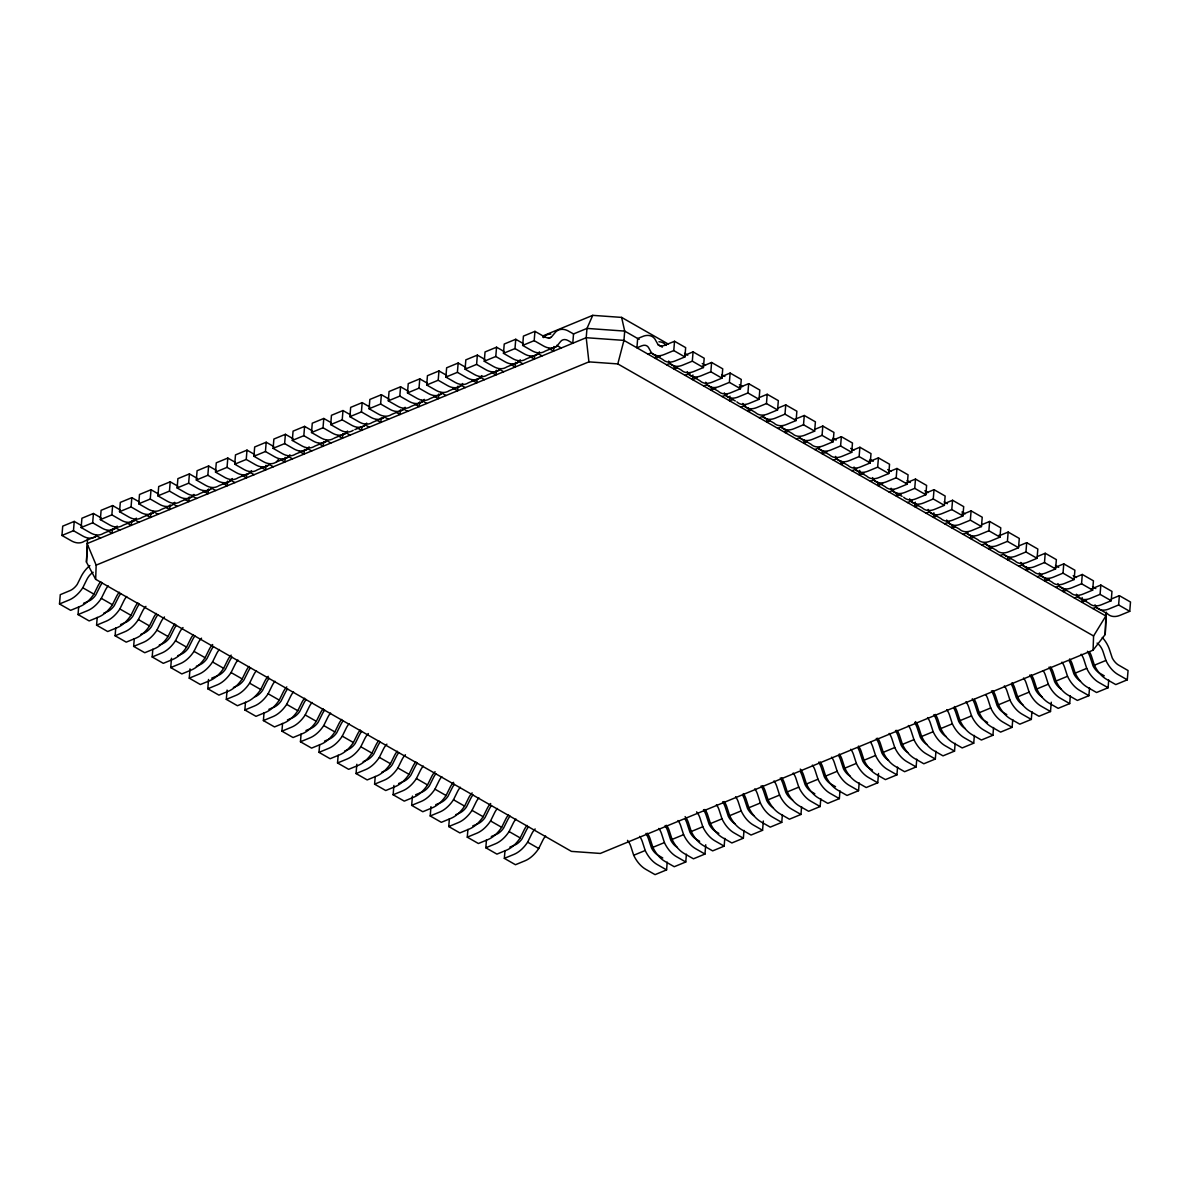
<?xml version="1.0" encoding="UTF-8"?>
<svg xmlns="http://www.w3.org/2000/svg" width="1190" height="1190" viewBox="0 0 1190 1190"><rect width="100%" height="100%" fill="white"/><g stroke="black" fill="none" stroke-linecap="round" stroke-linejoin="round"><path stroke-width="1.5" d="M1106.417 612.225L1105.198 634.493L1093.075 650.171L600.325 853.438L571.438 851.386L95.661 579.307L86.454 562.111L87.495 538.951M87.48 545.407L86.454 562.111M95.661 579.307L96.167 565.131L87.108 543.592L586.209 337.707L623.947 340.385L1105.852 615.974L1105.198 634.493M1093.075 650.171L1093.58 635.981L1105.852 615.974L1106.105 612.88M61.954 535.455L73.468 530.71L82.735 536.006A25.198 15.886 67.6 0 0 95.974 536.422L84.445 541.167A25.198 15.886 67.6 0 1 71.222 540.751L61.954 535.455L62.713 526.159L74.241 521.413L81.842 525.757M100.778 581.642A12.064 7.274 -60.2 0 0 97.996 585.837L93.906 594.122A25.198 15.187 -60.2 0 1 80.221 606.379L70.626 610.336L59.5 603.97L60.274 594.673L70.567 590.389A14.503 8.732 -60.2 0 0 77.186 584.469L81.649 575.529A22.774 13.73 -60.2 0 1 89.89 565.562M73.468 530.71L74.241 521.413M117.141 526.054L115.162 528.494L103.649 533.254A25.198 15.886 67.6 0 1 90.41 532.837L81.143 527.542L81.917 518.245L93.43 513.485L101.046 517.843M119.312 592.233A12.064 7.274 -60.2 0 0 116.531 596.428L112.44 604.728A25.198 15.187 -60.2 0 1 98.755 616.97L89.161 620.927L78.049 614.576L78.674 606.826M81.143 527.542L92.671 522.797L93.43 513.485M136.344 518.141L134.366 520.58L122.838 525.326A25.198 15.886 67.6 0 1 109.614 524.924L100.347 519.628L101.105 510.317L112.633 505.572L120.235 509.93M137.847 602.839A12.064 7.274 -60.2 0 0 135.065 607.034L130.974 615.319A25.198 15.187 -60.2 0 1 117.289 627.576L107.695 631.533L96.583 625.166L97.208 617.417M100.347 519.628L111.86 514.868L112.633 505.572M112.44 528.658L112.068 533.298L107.427 530.651M119.535 511.7L131.064 506.955L140.316 512.25A25.198 15.886 67.6 0 0 153.555 512.667L142.041 517.412A25.198 15.886 67.6 0 1 128.803 516.995L119.535 511.7L120.309 502.403L131.822 497.658L139.438 502.002M156.381 613.445A12.064 7.274 -60.2 0 0 153.599 617.64L149.509 625.925A25.198 15.187 -60.2 0 1 135.824 638.182L126.229 642.139L115.118 635.772L115.742 628.023M131.064 506.955L131.822 497.658M131.644 520.729L131.257 525.385L126.631 522.737M171.107 505.423L161.23 509.498A25.198 15.886 67.6 0 1 148.006 509.082L138.739 503.787L139.498 494.49L151.026 489.73L158.627 494.088M174.915 624.036A12.064 7.274 -60.2 0 0 172.133 628.231L168.043 636.531A25.198 15.187 -60.2 0 1 154.358 648.773L144.763 652.73L133.652 646.378L134.292 638.628M138.739 503.787L150.252 499.041L151.026 489.73M150.833 512.816L150.461 517.471L145.82 514.824M193.925 494.386L191.947 496.825L180.434 501.57A25.198 15.886 67.6 0 1 167.195 501.169L157.928 495.873L158.701 486.561L170.215 481.816L177.831 486.174M193.449 634.642A12.064 7.274 -60.2 0 0 190.668 638.837L186.577 647.122A25.198 15.187 -60.2 0 1 172.892 659.379L163.298 663.336L152.186 656.969L152.826 649.219M157.928 495.873L169.456 491.113L170.215 481.816M170.036 504.902L169.649 509.543L166.57 507.788M177.132 487.945L188.645 483.2L197.912 488.495A25.198 15.886 67.6 0 0 211.151 488.912L199.623 493.657A25.198 15.886 67.6 0 1 186.399 493.24L177.132 487.945L177.89 478.648L189.418 473.903L197.019 478.246M212.653 644.519A12.064 7.274 -60.2 0 0 209.202 649.428L205.111 657.728A25.198 15.187 -60.2 0 1 191.426 669.97L181.832 673.927L170.72 667.575L171.479 658.263M188.645 483.2L189.418 473.903M189.225 496.974L188.853 501.63L184.212 498.982M217.904 486.294A25.198 15.886 67.6 0 1 205.587 485.327L196.335 480.031L197.094 470.734L208.607 465.974L216.223 470.333M231.187 655.125A12.064 7.274 -60.2 0 0 227.736 660.034L223.646 668.319A25.198 15.187 -60.2 0 1 209.961 680.576L200.366 684.533L189.255 678.166L190.013 668.869M196.335 480.031L207.848 475.271L208.607 465.974M208.429 489.06L208.042 493.716L203.416 491.054A12.064 7.601 67.6 0 0 202.702 490.697M251.521 470.615L249.543 473.07L238.015 477.815A25.198 15.886 67.6 0 1 224.791 477.413L215.524 472.118L216.283 462.806L227.811 458.061L235.412 462.404M249.052 666.445A12.064 7.274 -60.2 0 0 246.27 670.625L242.18 678.925A25.198 15.187 -60.2 0 1 228.495 691.167L218.915 695.124L207.789 688.772L208.547 679.475M215.524 472.118L227.037 467.358L227.811 458.061M227.617 481.147L227.245 485.788L222.604 483.14M234.728 464.189L246.241 459.444L255.493 464.74A25.198 15.886 67.6 0 0 268.732 465.141L257.219 469.901A25.198 15.886 67.6 0 1 243.98 469.485L234.728 464.189L235.486 454.892L246.999 450.132L254.615 454.491M268.256 676.322A12.064 7.274 -60.2 0 0 264.805 681.23L260.729 689.516A25.198 15.187 -60.2 0 1 247.029 701.773L237.45 705.73L226.323 699.363L227.082 690.066M246.241 459.444L246.999 450.132M246.687 474.765L246.434 477.874L241.808 475.227M289.914 454.788L287.935 457.228L276.407 461.973A25.198 15.886 67.6 0 1 263.183 461.571L253.916 456.276L254.675 446.979L266.203 442.219L273.804 446.577M253.916 456.276L265.43 451.516L266.203 442.219M286.79 686.913A12.064 7.274 -60.2 0 0 283.339 691.836L279.263 700.122A25.198 15.187 -60.2 0 1 265.563 712.379L255.984 716.335L244.857 709.969L245.497 702.219M266.01 465.305L265.638 469.946L260.997 467.298M309.117 446.86L307.124 449.314L295.611 454.059A25.198 15.886 67.6 0 1 282.372 453.643L273.12 448.347L273.879 439.051L285.392 434.305L293.008 438.649M273.12 448.347L284.633 443.602L285.392 434.305M304.67 698.232A12.064 7.274 -60.2 0 0 301.888 702.427L297.798 710.728A25.198 15.187 -60.2 0 1 284.098 722.97L274.518 726.926L263.392 720.575L264.031 712.825M285.213 457.377L284.827 462.032L281.747 460.262M292.309 440.434L303.822 435.689L313.089 440.984A25.198 15.886 67.6 0 0 326.328 441.386L314.8 446.146A25.198 15.886 67.6 0 1 301.576 445.729L292.309 440.434L293.067 431.137L304.595 426.377L312.211 430.735M303.822 435.689L304.595 426.377M304.402 449.463L304.03 454.119L299.389 451.471M323.204 708.838A12.064 7.274 -60.2 0 0 320.422 713.033L316.332 721.319A25.198 15.187 -60.2 0 1 302.647 733.576L293.052 737.532L281.926 731.166L282.566 723.416M333.081 438.783A25.198 15.886 67.6 0 1 320.764 437.816L311.512 432.52L312.271 423.209L323.784 418.464L331.4 422.822M311.512 432.52L323.026 427.76L323.784 418.464M323.606 441.549L323.219 446.19L318.593 443.543M341.738 719.429A12.064 7.274 -60.2 0 0 338.957 723.624L334.866 731.924A25.198 15.187 -60.2 0 1 321.181 744.166L311.587 748.123L300.46 741.772L301.1 734.022M353.192 430.304A25.198 15.886 67.6 0 1 339.968 429.887L330.701 424.592L331.46 415.295L342.988 410.55L350.604 414.894M330.701 424.592L342.214 419.847L342.988 410.55M342.794 433.621L342.423 438.277L337.782 435.629M360.272 730.035A12.064 7.274 -60.2 0 0 357.491 734.23L353.4 742.515A25.198 15.187 -60.2 0 1 339.715 754.772L330.121 758.729L318.994 752.363L319.634 744.613M349.905 416.679L361.418 411.933L370.67 417.229A25.198 15.886 67.6 0 0 383.909 417.63L372.396 422.39A25.198 15.886 67.6 0 1 359.157 421.974L349.905 416.679L350.663 407.382L362.176 402.622L369.793 406.98M361.418 411.933L362.176 402.622M361.864 427.255L361.611 430.363L356.985 427.701M378.807 740.641A12.064 7.274 -60.2 0 0 376.025 744.836L371.935 753.121A25.198 15.187 -60.2 0 1 358.25 765.363L348.655 769.32L337.529 762.968L338.168 755.219M405.091 407.278L403.113 409.717L391.584 414.462A25.198 15.886 67.6 0 1 378.361 414.061L369.093 408.765L369.852 399.453L381.38 394.708L388.996 399.066M369.093 408.765L380.607 404.005L381.38 394.708M381.187 417.794L380.815 422.435L376.174 419.787M397.341 751.232A12.064 7.274 -60.2 0 0 394.559 755.427L390.469 763.712A25.198 15.187 -60.2 0 1 376.784 775.969L367.189 779.926L356.063 773.559L356.836 764.263M424.295 399.349L422.301 401.789L410.788 406.549A25.198 15.886 67.6 0 1 397.549 406.132L388.297 400.837L389.056 391.54L400.569 386.795L408.185 391.138M388.297 400.837L399.81 396.091L400.569 386.795M400.39 409.866L400.004 414.522L396.924 412.752M415.875 761.838A12.064 7.274 -60.2 0 0 413.094 766.033L409.003 774.318A25.198 15.187 -60.2 0 1 395.318 786.575L385.724 790.532L374.597 784.165L375.237 776.416M407.486 392.923L418.999 388.163L428.266 393.459A25.198 15.886 67.6 0 0 441.505 393.875L429.977 398.635A25.198 15.886 67.6 0 1 416.753 398.219L407.486 392.923L408.244 383.626L419.772 378.866L427.389 383.225M418.999 388.163L419.772 378.866M419.594 401.952L419.207 406.608L414.566 403.946M462.687 383.507L460.694 385.962L449.18 390.707A25.198 15.886 67.6 0 1 435.942 390.29L426.689 384.995L427.448 375.698L438.961 370.953L446.577 375.296M435.064 771.715A12.064 7.274 -60.2 0 0 431.628 776.624L427.537 784.924A25.198 15.187 -60.2 0 1 413.852 797.166L404.258 801.123L393.131 794.771L393.905 785.459M426.689 384.995L438.203 380.25L438.961 370.953M438.783 394.039L438.396 398.68L433.77 396.032M481.876 375.594L479.897 378.033L468.369 382.793A25.198 15.886 67.6 0 1 455.145 382.377L445.878 377.081L446.637 367.784L458.165 363.024L465.781 367.383M453.598 782.321A12.064 7.274 -60.2 0 0 450.162 787.23L446.072 795.515A25.198 15.187 -60.2 0 1 432.387 807.772L422.792 811.729L411.666 805.362L412.439 796.065M445.878 377.081L457.391 372.336L458.165 363.024M457.986 386.11L457.6 390.766L452.959 388.119M465.082 369.168L476.595 364.408L485.847 369.703A25.198 15.886 67.6 0 0 499.086 370.12L487.573 374.865A25.198 15.886 67.6 0 1 474.334 374.463L465.082 369.168L465.84 359.856L477.354 355.111L484.97 359.469M472.132 792.912A12.064 7.274 -60.2 0 0 468.696 797.821L464.606 806.121A25.198 15.187 -60.2 0 1 450.921 818.363L441.326 822.32L430.215 815.968L430.973 806.671M476.595 364.408L477.354 355.111M477.041 379.744L476.788 382.838L472.162 380.19M520.268 359.752L518.29 362.206L506.762 366.951A25.198 15.886 67.6 0 1 493.538 366.535L484.271 361.239L485.044 351.942L496.557 347.197L504.173 351.541M490.667 803.518A12.064 7.274 -60.2 0 0 487.231 808.427L483.14 816.712A25.198 15.187 -60.2 0 1 469.455 828.969L459.861 832.926L448.749 826.559L449.374 818.809M484.271 361.239L495.784 356.494L496.557 347.197M496.379 370.269L495.992 374.924L491.351 372.277M539.472 351.838L537.478 354.278L525.965 359.038A25.198 15.886 67.6 0 1 512.726 358.621L503.474 353.326L504.233 344.029L515.746 339.269L523.362 343.627M508.546 814.838A12.064 7.274 -60.2 0 0 505.765 819.032L501.674 827.318A25.198 15.187 -60.2 0 1 487.989 839.56L478.395 843.517L467.283 837.165L467.908 829.415M503.474 353.326L514.987 348.581L515.746 339.269M515.567 362.355L515.181 367.011L510.555 364.363M573.535 333.944L572.777 343.255L568.136 340.593A12.064 7.601 67.6 0 0 560.639 341.471L556.682 346.364L545.154 351.11A25.198 15.886 67.6 0 1 531.93 350.708L522.663 345.412L523.436 336.101L534.95 331.356L544.886 337.008A14.503 9.133 67.6 0 0 551.282 337.201L555.626 331.995A22.774 14.354 67.6 0 1 567.571 330.597L573.535 333.944L586.982 328.41L624.705 331.088L639.164 339.358M527.081 825.429A12.064 7.274 -60.2 0 0 524.299 829.623L520.209 837.924A25.198 15.187 -60.2 0 1 506.524 850.166L496.929 854.123L485.818 847.771L486.457 840.006M522.663 345.412L534.176 340.652L534.95 331.356M534.637 355.988L534.384 359.083L529.743 356.435M545.615 836.034A12.064 7.274 -60.2 0 0 542.833 840.229L538.743 848.515A25.198 15.187 -60.2 0 1 525.058 860.772L515.463 864.728L504.352 858.362L504.991 850.612M553.96 346.513L553.573 351.169L548.947 348.521M655.705 355.304L655.452 358.413L660.257 356.42M651.614 353.103A25.198 15.187 -60.2 0 0 664.184 354.531L673.778 350.574L674.537 341.277L685.663 347.629L684.89 356.926L675.31 360.882A25.198 15.187 -60.2 0 1 662.741 359.469L651.614 353.103L648.654 347.733A12.064 7.274 -60.2 0 0 641.722 345.829L636.918 347.807L637.676 338.51L643.85 336.026A22.774 13.73 -60.2 0 1 654.916 339.046L658.13 344.758L662.309 347.153M674.239 365.91L673.986 369.004L677.184 367.68M670.149 363.709A25.198 15.187 -60.2 0 0 682.718 365.122L692.312 361.165L693.071 351.868L704.197 358.235L703.424 367.532L693.844 371.488A25.198 15.187 -60.2 0 1 681.275 370.06L670.149 363.709L668.676 361.016M692.907 374.954L692.52 379.61L697.325 377.632M627.502 840.363A12.064 7.601 67.6 0 1 630.849 846.477L633.69 855.268A25.198 15.886 67.6 0 0 645.798 869.34L655.065 874.635L666.579 869.89L667.218 862.14M688.683 374.3A25.198 15.187 -60.2 0 0 701.252 375.728L710.846 371.771L711.605 362.474L722.732 368.826L721.958 378.137L712.379 382.094A25.198 15.187 -60.2 0 1 699.809 380.666L688.683 374.3L687.21 371.622M711.308 387.107L711.055 390.201L715.859 388.223M647.301 833.208A12.064 7.601 67.6 0 1 650.038 838.563L652.879 847.34A25.198 15.886 67.6 0 0 665.002 861.426L674.254 866.722L685.767 861.977L686.407 854.212M707.232 384.906A25.198 15.187 -60.2 0 0 719.786 386.334L729.381 382.377L730.139 373.065L741.266 379.432L740.492 388.728L730.913 392.685A25.198 15.187 -60.2 0 1 718.344 391.272L707.232 384.906L705.744 382.213M729.976 396.151L729.589 400.807L732.787 399.483M666.504 825.295A12.064 7.601 67.6 0 1 669.241 830.635L672.082 839.426A25.198 15.886 67.6 0 0 684.191 853.513L693.458 858.808L704.971 854.048L705.73 844.751M724.279 392.819L725.766 395.511A25.198 15.187 -60.2 0 0 738.321 396.924L747.915 392.968L748.674 383.671L759.8 390.037L759.041 399.334L749.447 403.291A25.198 15.187 -60.2 0 1 736.878 401.863M748.376 408.304L748.123 411.398L751.321 410.089M685.098 816.608A12.064 7.601 67.6 0 1 688.43 822.721L691.271 831.498A25.198 15.886 67.6 0 0 703.394 845.584L712.646 850.88L724.16 846.135L724.799 838.385M744.3 406.102A25.198 15.187 -60.2 0 0 756.855 407.53L766.449 403.574L767.208 394.277L778.334 400.628L777.576 409.925L767.981 413.882A25.198 15.187 -60.2 0 1 755.412 412.469L744.3 406.102L742.813 403.41M766.925 418.91L766.658 422.004L769.856 420.68M704.897 809.453A12.064 7.601 67.6 0 1 707.634 814.808L710.475 823.584A25.198 15.886 67.6 0 0 722.583 837.671L731.85 842.966L743.363 838.206L744.003 830.456M784.984 414.165L785.742 404.868L796.869 411.234L796.11 420.531L786.516 424.488A25.198 15.187 -60.2 0 1 773.946 423.06L762.835 416.708A25.198 15.187 -60.2 0 0 775.389 418.121L784.984 414.165L796.11 420.531M785.459 429.501L785.192 432.61L788.405 431.286M724.085 801.525A12.064 7.601 67.6 0 1 726.822 806.88L729.663 815.671A25.198 15.886 67.6 0 0 741.787 829.742L751.039 835.038L762.567 830.293L763.325 820.996M803.518 424.771L804.276 415.474L815.403 421.825L814.644 431.122L805.05 435.079A25.198 15.187 -60.2 0 1 792.481 433.666L781.369 427.299A25.198 15.187 -60.2 0 0 793.923 428.727L803.518 424.771L814.644 431.122M803.994 440.107L803.726 443.201L806.939 441.877M743.289 793.611A12.064 7.601 67.6 0 1 746.026 798.966L748.867 807.742A25.198 15.886 67.6 0 0 760.975 821.829L770.242 827.124L781.756 822.379L782.395 814.629M822.052 435.376L822.826 426.065L833.937 432.431L833.178 441.728L823.584 445.685A25.198 15.187 -60.2 0 1 811.015 444.257L799.903 437.905A25.198 15.187 -60.2 0 0 812.458 439.318L822.052 435.376L833.178 441.728M822.528 450.698L822.275 453.806L827.065 451.828M762.478 785.698A12.064 7.601 67.6 0 1 765.215 791.038L768.056 799.829A25.198 15.886 67.6 0 0 780.179 813.915L789.431 819.211L800.959 814.451L801.584 806.701M840.586 445.967L841.36 436.671L852.471 443.022L851.713 452.334L842.118 456.291A25.198 15.187 -60.2 0 1 829.549 454.863L818.437 448.511A25.198 15.187 -60.2 0 0 830.992 449.924L840.586 445.967L851.713 452.334M841.062 461.304L840.809 464.397L844.007 463.089M781.681 777.769A12.064 7.601 67.6 0 1 784.418 783.124L787.259 791.915A25.198 15.886 67.6 0 0 799.368 805.987L808.635 811.283L820.148 806.537L820.788 798.788M836.972 459.102A25.198 15.187 -60.2 0 0 849.526 460.53L859.12 456.573L859.894 447.262L871.006 453.628L870.247 462.925L860.653 466.882A25.198 15.187 -60.2 0 1 848.098 465.469L836.972 459.102L835.484 456.41M859.716 470.348L859.344 475.003L864.133 473.025M800.275 769.097A12.064 7.601 67.6 0 1 803.607 775.211L806.448 783.987A25.198 15.886 67.6 0 0 818.571 798.073L827.823 803.369L839.352 798.624L839.976 790.874M855.506 469.708A25.198 15.187 -60.2 0 0 868.075 471.121L877.655 467.164L878.428 457.867L889.54 464.234L888.781 473.531L879.187 477.488A25.198 15.187 -60.2 0 1 866.632 476.06L855.506 469.708L854.018 467.015M878.131 482.5L877.878 485.594L882.668 483.616M820.074 761.942A12.064 7.601 67.6 0 1 822.811 767.282L825.652 776.073A25.198 15.886 67.6 0 0 837.76 790.16L847.027 795.456L858.54 790.695L859.18 782.946M874.04 480.299A25.198 15.187 -60.2 0 0 886.61 481.727L896.189 477.77L896.962 468.473L908.074 474.825L907.316 484.122L897.721 488.079A25.198 15.187 -60.2 0 1 885.167 486.665L874.04 480.299L872.553 477.606M896.665 493.106L896.412 496.2L901.202 494.222M839.262 754.014A12.064 7.601 67.6 0 1 841.999 759.369L844.841 768.145A25.198 15.886 67.6 0 0 856.964 782.232L866.216 787.527L877.744 782.782L878.503 773.485M891.087 488.212L892.574 490.905A25.198 15.187 -60.2 0 0 905.144 492.318L914.723 488.361L915.497 479.064L926.608 485.431L925.85 494.728L916.255 498.684A25.198 15.187 -60.2 0 1 903.701 497.256M915.318 502.15L914.946 506.806L918.144 505.482M858.466 746.1A12.064 7.601 67.6 0 1 861.203 751.455L864.044 760.231A25.198 15.886 67.6 0 0 876.152 774.318L885.42 779.614L896.933 774.854L897.572 767.104M911.109 501.496A25.198 15.187 -60.2 0 0 923.678 502.924L933.258 498.967L934.031 489.67L945.143 496.022L944.384 505.334L934.79 509.275A25.198 15.187 -60.2 0 1 922.235 507.862L911.109 501.496L909.621 498.818M933.867 512.756L933.481 517.397L936.679 516.073M877.655 738.187A12.064 7.601 67.6 0 1 880.392 743.527L883.248 752.318A25.198 15.886 67.6 0 0 895.356 766.405L904.608 771.7L916.136 766.94L916.761 759.19M929.643 512.102A25.198 15.187 -60.2 0 0 942.212 513.53L951.792 509.573L952.565 500.261L963.692 506.628L962.918 515.924L953.324 519.881A25.198 15.187 -60.2 0 1 940.769 518.468L929.643 512.102L928.155 509.409M952.268 524.894L952.015 528.003L955.213 526.679M896.858 730.258A12.064 7.601 67.6 0 1 899.595 735.613L902.436 744.39A25.198 15.886 67.6 0 0 914.545 758.476L923.812 763.772L935.325 759.027L935.965 751.277M948.177 522.707A25.198 15.187 -60.2 0 0 960.746 524.121L970.341 520.164L971.1 510.867L982.226 517.219L981.452 526.53L971.858 530.487A25.198 15.187 -60.2 0 1 959.304 529.059L948.177 522.707L946.705 520.015M970.802 535.5L970.549 538.594L973.747 537.285M915.452 721.586A12.064 7.601 67.6 0 1 918.784 727.7L921.64 736.476A25.198 15.886 67.6 0 0 933.748 750.563L943.001 755.858L954.529 751.098L955.154 743.348M988.875 530.77L989.634 521.458L1000.76 527.824L999.987 537.121L990.392 541.078A25.198 15.187 -60.2 0 1 977.838 539.665L966.711 533.298A25.198 15.187 -60.2 0 0 979.281 534.726L988.875 530.77L999.987 537.121M989.336 546.091L989.083 549.2L992.282 547.876M935.251 714.416A12.064 7.601 67.6 0 1 937.988 719.772L940.829 728.563A25.198 15.886 67.6 0 0 952.937 742.634L962.204 747.93L973.718 743.185L974.357 735.435M985.246 543.904A25.198 15.187 -60.2 0 0 997.815 545.317L1007.409 541.361L1008.168 532.064L1019.295 538.43L1018.521 547.727L1008.942 551.684A25.198 15.187 -60.2 0 1 996.372 550.256L986.837 544.812M954.439 706.503A12.064 7.601 67.6 0 1 957.177 711.858L960.033 720.634A25.198 15.886 67.6 0 0 972.141 734.721L981.393 740.016L992.921 735.271L993.546 727.521M1007.87 556.697L1007.618 559.791L1010.816 558.482M1025.944 551.967L1026.702 542.67L1037.829 549.021L1037.055 558.318L1027.476 562.275A25.198 15.187 -60.2 0 1 1014.906 560.862L1003.78 554.495A25.198 15.187 -60.2 0 0 1016.349 555.923L1025.944 551.967L1037.055 558.318M974.208 699.393A12.064 7.601 67.6 0 1 976.38 703.93L979.221 712.721A25.198 15.886 67.6 0 0 991.33 726.807L1000.597 732.103L1012.11 727.343L1012.75 719.593M1026.405 567.303L1026.152 570.397L1029.35 569.073M992.832 690.661A12.064 7.601 67.6 0 1 995.569 696.016L998.425 704.807A25.198 15.886 67.6 0 0 1010.533 718.879L1019.785 724.174L1031.314 719.429L1031.938 711.679M1022.314 565.101A25.198 15.187 -60.2 0 0 1034.884 566.514L1044.478 562.558L1045.236 553.261L1056.363 559.627L1055.59 568.924L1046.01 572.881A25.198 15.187 -60.2 0 1 1033.441 571.453L1022.314 565.101L1020.841 562.409M1044.939 577.894L1044.686 581.003L1049.491 579.024M1012.036 682.748A12.064 7.601 67.6 0 1 1014.773 688.103L1017.614 696.879A25.198 15.886 67.6 0 0 1029.722 710.966L1038.989 716.261L1050.502 711.516L1051.276 702.204M1040.848 575.692A25.198 15.187 -60.2 0 0 1053.418 577.12L1063.012 573.163L1063.771 563.867L1074.897 570.218L1074.124 579.53L1064.544 583.487A25.198 15.187 -60.2 0 1 1051.975 582.059L1040.848 575.692L1039.376 573.015M1063.473 588.5L1063.22 591.594L1066.418 590.27M1031.224 674.834A12.064 7.601 67.6 0 1 1033.961 680.174L1036.817 688.965A25.198 15.886 67.6 0 0 1048.926 703.052L1058.178 708.347L1069.706 703.587L1070.331 695.838M1059.398 586.298A25.198 15.187 -60.2 0 0 1071.952 587.726L1081.546 583.769L1082.305 574.458L1093.432 580.824L1092.658 590.121L1083.079 594.078A25.198 15.187 -60.2 0 1 1070.509 592.665L1059.398 586.298L1057.91 583.606M1082.141 597.544L1081.755 602.199L1086.559 600.221M1050.428 666.906A12.064 7.601 67.6 0 1 1053.165 672.261L1056.006 681.037A25.198 15.886 67.6 0 0 1068.114 695.124L1077.381 700.419L1088.895 695.674L1089.534 687.924M1077.932 596.904A25.198 15.187 -60.2 0 0 1090.486 598.317L1100.081 594.36L1100.839 585.063L1111.966 591.415L1111.207 600.727L1101.613 604.684A25.198 15.187 -60.2 0 1 1089.043 603.256L1077.932 596.904L1076.444 594.212M1069.617 658.992A12.064 7.601 67.6 0 1 1072.354 664.347L1075.21 673.124A25.198 15.886 67.6 0 0 1087.318 687.21L1096.57 692.506L1108.098 687.746L1108.723 679.996M1096.466 607.495A25.198 15.187 -60.2 0 0 1109.02 608.923L1118.615 604.966L1119.373 595.654L1130.5 602.021L1129.741 611.318L1120.147 615.275A25.198 15.187 -60.2 0 1 1107.578 613.861L1096.466 607.495L1094.978 604.803M1089.386 651.882A12.064 7.601 67.6 0 1 1091.557 656.419L1094.398 665.21A25.198 15.886 67.6 0 0 1106.507 679.282L1115.774 684.592L1127.287 679.832L1128.061 670.535L1118.124 664.808A14.503 9.133 67.6 0 1 1112.263 658.011L1109.139 648.535A22.774 14.354 67.6 0 0 1102.282 637.483M1093.58 635.981L617.803 363.917L623.947 340.385L624.705 331.088L621.626 317.403L592.739 315.35L542.952 335.892M592.739 315.35L586.982 328.41L586.209 337.707L588.916 361.864L96.167 565.131M59.5 603.97L69.094 600.013A25.198 15.187 -60.2 0 0 82.779 587.771L86.87 579.471A12.064 7.274 -60.2 0 1 93.162 572.271M78.049 614.576L87.629 610.619A25.198 15.187 -60.2 0 0 101.314 598.362L105.404 590.076A12.064 7.274 -60.2 0 1 108.186 585.882M96.583 625.166L106.163 621.21A25.198 15.187 -60.2 0 0 119.863 608.968L123.938 600.667A12.064 7.274 -60.2 0 1 126.72 596.488M115.118 635.772L124.697 631.816A25.198 15.187 -60.2 0 0 138.397 619.559L142.473 611.273A12.064 7.274 -60.2 0 1 145.924 606.365M133.652 646.378L143.231 642.422A25.198 15.187 -60.2 0 0 156.931 630.164L161.022 621.879A12.064 7.274 -60.2 0 1 164.458 616.956M152.186 656.969L161.781 653.013A25.198 15.187 -60.2 0 0 175.465 640.77L179.556 632.47A12.064 7.274 -60.2 0 1 182.992 627.561M170.72 667.575L180.315 663.618A25.198 15.187 -60.2 0 0 194 651.361L198.09 643.076A12.064 7.274 -60.2 0 1 201.526 638.167M189.255 678.166L198.849 674.209A25.198 15.187 -60.2 0 0 212.534 661.967L216.625 653.667A12.064 7.274 -60.2 0 1 219.406 649.472M207.789 688.772L217.383 684.815A25.198 15.187 -60.2 0 0 231.068 672.558L235.159 664.273A12.064 7.274 -60.2 0 1 237.941 660.078M226.323 699.363L235.917 695.406A25.198 15.187 -60.2 0 0 249.603 683.164L253.693 674.879A12.064 7.274 -60.2 0 1 256.475 670.684M244.857 709.969L254.452 706.012A25.198 15.187 -60.2 0 0 268.137 693.755L272.227 685.47A12.064 7.274 -60.2 0 1 275.009 681.275M263.392 720.575L272.986 716.618A25.198 15.187 -60.2 0 0 286.671 704.361L290.762 696.076A12.064 7.274 -60.2 0 1 293.543 691.881M281.926 731.166L291.52 727.209A25.198 15.187 -60.2 0 0 305.205 714.967L309.296 706.667A12.064 7.274 -60.2 0 1 312.078 702.472M300.46 741.772L310.055 737.815A25.198 15.187 -60.2 0 0 323.739 725.558L327.83 717.273A12.064 7.274 -60.2 0 1 330.612 713.078M318.994 752.363L328.589 748.406A25.198 15.187 -60.2 0 0 342.274 736.164L346.364 727.864A12.064 7.274 -60.2 0 1 349.146 723.669M337.529 762.968L347.123 759.012A25.198 15.187 -60.2 0 0 360.808 746.755L364.899 738.469A12.064 7.274 -60.2 0 1 368.35 733.561M356.063 773.559L365.657 769.603A25.198 15.187 -60.2 0 0 379.342 757.361L383.433 749.075A12.064 7.274 -60.2 0 1 386.884 744.152M374.597 784.165L384.191 780.209A25.198 15.187 -60.2 0 0 397.877 767.966L401.967 759.666A12.064 7.274 -60.2 0 1 405.418 754.757M393.131 794.771L402.726 790.814A25.198 15.187 -60.2 0 0 416.411 778.558L420.501 770.272A12.064 7.274 -60.2 0 1 423.283 766.077M411.666 805.362L421.26 801.405A25.198 15.187 -60.2 0 0 434.945 789.163L439.036 780.863A12.064 7.274 -60.2 0 1 441.817 776.668M430.215 815.968L439.794 812.011A25.198 15.187 -60.2 0 0 453.479 799.754L457.57 791.469A12.064 7.274 -60.2 0 1 460.352 787.274M448.749 826.559L458.329 822.602A25.198 15.187 -60.2 0 0 472.028 810.36L476.104 802.06A12.064 7.274 -60.2 0 1 478.886 797.865M467.283 837.165L476.863 833.208A25.198 15.187 -60.2 0 0 490.563 820.951L494.638 812.666A12.064 7.274 -60.2 0 1 497.42 808.471M485.818 847.771L495.397 843.814A25.198 15.187 -60.2 0 0 509.097 831.557L513.188 823.272A12.064 7.274 -60.2 0 1 515.969 819.077M504.352 858.362L513.946 854.405A25.198 15.187 -60.2 0 0 527.631 842.163L531.722 833.863A12.064 7.274 -60.2 0 1 535.158 828.954M174.737 502.299L172.758 504.738A25.198 15.886 67.6 0 1 159.519 504.337L150.252 499.041M218.826 485.743L230.339 480.983L232.318 478.544M276.407 461.973L278.401 459.533M334.003 438.218L345.517 433.472L347.51 431.033M354.843 429.62L364.72 425.559L366.699 423.105M543.339 337.588L544.113 336.74A22.774 14.354 67.6 0 1 550.791 334.078M255.076 696.76L255.924 696.388A14.503 8.732 -60.2 0 0 262.529 690.468L267.006 681.528A22.774 13.73 -60.2 0 1 269.044 678.285M548.456 338.362L551.327 337.172M674.537 341.277L664.243 345.487A14.503 8.732 -60.2 0 1 658.174 344.803M648.044 354.159L651.242 352.85M83.538 603.315L89.101 600.995A14.503 8.732 -60.2 0 0 95.721 595.074L100.198 586.135A22.774 13.73 -60.2 0 1 102.221 582.877M685.187 355.126L693.071 351.868M666.579 364.765L669.777 363.441M103.649 613.266L107.636 611.586A14.503 8.732 -60.2 0 0 114.255 605.665L118.732 596.726A22.774 13.73 -60.2 0 1 120.755 593.483M702.145 366.371L711.605 362.474M685.113 375.371L689.903 373.392M120.606 624.527L126.17 622.192A14.503 8.732 -60.2 0 0 132.789 616.271L137.267 607.331A22.774 13.73 -60.2 0 1 139.29 604.089M722.256 376.323L730.139 373.065M703.647 385.962L706.845 384.638M140.718 634.463L144.704 632.797A14.503 8.732 -60.2 0 0 151.323 626.862L155.801 617.937A22.774 13.73 -60.2 0 1 157.839 614.68M739.213 387.568L748.674 383.671M722.181 396.568L726.971 394.589M159.252 645.069L163.238 643.388A14.503 8.732 -60.2 0 0 169.858 637.468L174.335 628.528A22.774 13.73 -60.2 0 1 176.373 625.286M759.324 397.52L767.208 394.277M740.716 407.159L745.52 405.18M177.786 655.675L181.773 653.994A14.503 8.732 -60.2 0 0 188.392 648.074L192.869 639.134A22.774 13.73 -60.2 0 1 194.907 635.877M777.858 408.125L785.742 404.868M759.25 417.764L764.054 415.786M196.32 666.266L200.322 664.585A14.503 8.732 -60.2 0 0 206.926 658.665L211.404 649.725A22.774 13.73 -60.2 0 1 213.441 646.482M794.816 419.371L804.276 415.474M777.784 428.37L782.589 426.377M211.701 678.166L218.856 675.191A14.503 8.732 -60.2 0 0 225.46 669.271L229.938 660.331A22.774 13.73 -60.2 0 1 231.976 657.088M814.942 429.322L822.826 426.065M796.318 438.961L799.516 437.637M233.389 687.463L237.39 685.782A14.503 8.732 -60.2 0 0 243.995 679.862L248.472 670.922A22.774 13.73 -60.2 0 1 250.51 667.679M831.899 440.568L841.36 436.671M814.852 449.567L819.657 447.589M852.01 450.519L859.894 447.262M833.387 460.158L836.585 458.849M268.88 709.314L274.459 706.994A14.503 8.732 -60.2 0 0 281.078 701.059L285.541 692.134A22.774 13.73 -60.2 0 1 287.578 688.876M868.968 461.765L878.428 457.867M851.921 470.764L856.726 468.786M287.43 719.92L292.993 717.585A14.503 8.732 -60.2 0 0 299.612 711.665L304.075 702.725A22.774 13.73 -60.2 0 1 306.113 699.482M889.079 471.716L896.962 468.473M870.455 481.355L873.653 480.046M305.964 730.511L311.527 728.191A14.503 8.732 -60.2 0 0 318.147 722.27L322.609 713.331A22.774 13.73 -60.2 0 1 324.647 710.073M906.036 482.976L915.497 479.064M888.99 491.961L893.794 489.982M324.498 741.117L330.061 738.782A14.503 8.732 -60.2 0 0 336.681 732.861L341.143 723.922A22.774 13.73 -60.2 0 1 343.181 720.679M924.57 493.567L934.031 489.67M907.524 502.567L912.328 500.573M344.609 751.069L348.596 749.388A14.503 8.732 -60.2 0 0 355.215 743.467L359.678 734.528A22.774 13.73 -60.2 0 1 361.715 731.285M944.682 503.519L952.565 500.261M926.058 513.158L929.271 511.834M363.143 761.659L367.13 759.979A14.503 8.732 -60.2 0 0 373.749 754.058L378.212 745.119A22.774 13.73 -60.2 0 1 380.25 741.876M961.639 514.764L971.1 510.867M944.592 523.764L949.397 521.785M381.678 772.265L385.664 770.584A14.503 8.732 -60.2 0 0 392.284 764.664L396.746 755.724A22.774 13.73 -60.2 0 1 398.784 752.482M981.75 524.716L989.634 521.458M963.141 534.355L967.931 532.376M398.635 783.511L404.198 781.19A14.503 8.732 -60.2 0 0 410.818 775.255L415.28 766.33A22.774 13.73 -60.2 0 1 417.318 763.073M998.707 535.961L1008.168 532.064M981.676 544.961L986.465 542.982M415.593 794.756L422.733 791.781A14.503 8.732 -60.2 0 0 429.352 785.861L433.815 776.921A22.774 13.73 -60.2 0 1 435.852 773.678M1018.818 545.913L1026.702 542.67M1000.21 555.552L1003.408 554.243M435.704 804.708L441.267 802.387A14.503 8.732 -60.2 0 0 447.886 796.467L452.364 787.527A22.774 13.73 -60.2 0 1 454.387 784.269M1037.353 556.518L1045.236 553.261M1018.744 566.157L1023.534 564.179M455.815 814.659L459.801 812.978A14.503 8.732 -60.2 0 0 466.421 807.058L470.898 798.118A22.774 13.73 -60.2 0 1 472.921 794.875M1054.31 567.764L1063.771 563.867M1037.278 576.763L1042.068 574.77M472.772 825.905L478.335 823.584A14.503 8.732 -60.2 0 0 484.955 817.664L489.432 808.724A22.774 13.73 -60.2 0 1 491.455 805.481M1074.421 577.715L1082.305 574.458M1055.813 587.354L1059.011 586.03M491.306 836.511L496.87 834.175A14.503 8.732 -60.2 0 0 503.489 828.255L507.966 819.315A22.774 13.73 -60.2 0 1 510.004 816.072M1091.379 588.961L1100.839 585.063M1074.347 597.96L1079.137 595.982M509.841 847.116L515.404 844.781A14.503 8.732 -60.2 0 0 522.023 838.861L526.501 829.921A22.774 13.73 -60.2 0 1 528.538 826.678M1111.49 598.912L1119.373 595.654M1092.881 608.551L1096.079 607.242M633.69 855.268L645.203 850.508A25.198 15.886 67.6 0 0 657.311 864.595L666.579 869.89M652.879 847.34L664.407 842.594A25.198 15.886 67.6 0 0 676.515 856.681L685.767 861.977M672.082 839.426L683.596 834.666A25.198 15.886 67.6 0 0 695.704 848.753L704.971 854.048M691.271 831.498L702.799 826.752A25.198 15.886 67.6 0 0 714.907 840.839L724.16 846.135M710.475 823.584L721.988 818.839A25.198 15.886 67.6 0 0 734.096 832.911L743.363 838.206M729.663 815.671L741.192 810.911A25.198 15.886 67.6 0 0 753.3 824.997L762.567 830.293M748.867 807.742L760.38 802.997A25.198 15.886 67.6 0 0 772.489 817.084L781.756 822.379M768.056 799.829L779.584 795.084A25.198 15.886 67.6 0 0 791.692 809.155L800.959 814.451M787.259 791.915L798.773 787.155A25.198 15.886 67.6 0 0 810.881 801.242L820.148 806.537M806.448 783.987L817.976 779.242A25.198 15.886 67.6 0 0 830.084 793.328L839.352 798.624M825.652 776.073L837.165 771.313A25.198 15.886 67.6 0 0 849.273 785.4L858.54 790.695M844.841 768.145L856.369 763.4A25.198 15.886 67.6 0 0 868.477 777.486L877.744 782.782M864.044 760.231L875.557 755.486A25.198 15.886 67.6 0 0 887.681 769.558L896.933 774.854M883.248 752.318L894.761 747.558A25.198 15.886 67.6 0 0 906.869 761.645L916.136 766.94M902.436 744.39L913.95 739.644A25.198 15.886 67.6 0 0 926.073 753.731L935.325 759.027M921.64 736.476L933.153 731.731A25.198 15.886 67.6 0 0 945.262 745.803L954.529 751.098M940.829 728.563L952.342 723.803A25.198 15.886 67.6 0 0 964.465 737.889L973.718 743.185M960.033 720.634L971.546 715.889A25.198 15.886 67.6 0 0 983.654 729.976L992.921 735.271M979.221 712.721L990.735 707.961A25.198 15.886 67.6 0 0 1002.858 722.047L1012.11 727.343M998.425 704.807L1009.938 700.047A25.198 15.886 67.6 0 0 1022.046 714.134L1031.314 719.429M1017.614 696.879L1029.127 692.134A25.198 15.886 67.6 0 0 1041.25 706.22L1050.502 711.516M1036.817 688.965L1048.331 684.205A25.198 15.886 67.6 0 0 1060.439 698.292L1069.706 703.587M1056.006 681.037L1067.519 676.292A25.198 15.886 67.6 0 0 1079.642 690.379L1088.895 695.674M1075.21 673.124L1086.723 668.378A25.198 15.886 67.6 0 0 1098.831 682.45L1108.098 687.746M1094.398 665.21L1105.912 660.45A25.198 15.886 67.6 0 0 1118.035 674.537L1127.287 679.832M588.916 361.864L617.803 363.917M621.626 317.403L668.393 344.148M684.533 353.37L687.761 355.215M702.264 363.53L705.491 365.375M721.616 374.597L724.844 376.442M739.362 384.742L742.59 386.586M832.911 438.232L836.124 440.077M850.642 448.377L853.87 450.222M869.994 459.444L873.222 461.289M887.74 469.589L890.968 471.433M907.092 480.656L910.32 482.5M924.838 490.801L928.051 492.645M944.191 501.868L947.404 503.712M961.922 512.012L965.15 513.857M1055.47 565.503L1058.698 567.347M1073.202 575.648L1076.429 577.492M1092.554 586.715L1095.782 588.559M673.778 350.574L684.89 356.926M692.312 361.165L703.424 367.532M710.846 371.771L721.958 378.137M729.381 382.377L740.492 388.728M747.915 392.968L759.041 399.334M766.449 403.574L777.576 409.925M859.12 456.573L870.247 462.925M877.655 467.164L888.781 473.531M896.189 477.77L907.316 484.122M914.723 488.361L925.85 494.728M933.258 498.967L944.384 505.334M951.792 509.573L962.918 515.924M970.341 520.164L981.452 526.53M1007.409 541.361L1018.521 547.727M1044.478 562.558L1055.59 568.924M1063.012 573.163L1074.124 579.53M1081.546 583.769L1092.658 590.121M1100.081 594.36L1111.207 600.727M1118.615 604.966L1129.741 611.318M725.766 395.511L735.286 400.956M892.574 490.905L902.109 496.349M556.622 345.353L561.264 348.001M534.176 340.652L543.443 345.948A25.198 15.886 67.6 0 0 556.682 346.364M1104.29 675.846L1098.92 672.737A14.503 9.133 67.6 0 1 1093.06 665.924L1089.936 656.449A22.774 14.354 67.6 0 0 1087.467 651.272M537.434 353.266L542.06 355.914M514.987 348.581L524.24 353.876A25.198 15.886 67.6 0 0 537.478 354.278M518.23 361.195L522.871 363.843M495.784 356.494L505.051 361.79A25.198 15.886 67.6 0 0 518.29 362.206M499.041 369.108L503.668 371.756M484.479 379.67L479.838 377.022A12.064 7.601 67.6 0 0 479.124 376.665M457.391 372.336L466.659 377.632A25.198 15.886 67.6 0 0 479.897 378.033M460.649 384.95L465.275 387.598M438.203 380.25L447.455 385.545A25.198 15.886 67.6 0 0 460.694 385.962M1006.785 714.565L1002.932 712.334A14.503 9.133 67.6 0 1 997.086 705.521L993.962 696.046A22.774 14.354 67.6 0 0 991.478 690.869M446.086 395.511L441.445 392.864A12.064 7.601 67.6 0 0 440.731 392.492M987.596 722.479L983.743 720.248A14.503 9.133 67.6 0 1 977.883 713.435L974.759 703.959A22.774 14.354 67.6 0 0 972.289 698.783M426.883 403.44L422.242 400.777A12.064 7.601 67.6 0 0 421.543 400.42M399.81 396.091L409.062 401.387A25.198 15.886 67.6 0 0 422.301 401.789M403.053 408.705L407.679 411.353M380.607 404.005L389.874 409.301A25.198 15.886 67.6 0 0 403.113 409.717M383.849 416.619L388.49 419.267M364.661 424.547L369.287 427.195M342.214 419.847L351.481 425.142A25.198 15.886 67.6 0 0 364.72 425.559M345.457 432.461L350.098 435.109M323.026 427.76L332.278 433.056A25.198 15.886 67.6 0 0 345.517 433.472M326.268 440.374L330.894 443.022M872.419 769.99L868.566 767.758A14.503 9.133 67.6 0 1 862.705 760.96L859.582 751.47A22.774 14.354 67.6 0 0 858.02 747.975M311.706 450.951L307.065 448.303A12.064 7.601 67.6 0 0 306.365 447.931M284.633 443.602L293.885 448.898A25.198 15.886 67.6 0 0 307.124 449.314M287.876 456.216L292.502 458.864M265.43 451.516L274.697 456.811A25.198 15.886 67.6 0 0 287.935 457.228M835.544 786.709L830.174 783.6A14.503 9.133 67.6 0 1 824.313 776.787L821.189 767.312A22.774 14.354 67.6 0 0 818.705 762.136M268.672 464.13L273.313 466.792M814.823 793.76L810.97 791.514A14.503 9.133 67.6 0 1 805.124 784.716L801.986 775.226A22.774 14.354 67.6 0 0 800.424 771.73M249.483 472.058L254.11 474.706M227.037 467.358L236.304 472.653A25.198 15.886 67.6 0 0 249.543 473.07M230.28 479.972L234.921 482.619M207.848 475.271L217.101 480.567A25.198 15.886 67.6 0 0 230.339 480.983M211.091 487.885L215.717 490.548M191.888 495.813L196.529 498.461M169.456 491.113L178.708 496.409A25.198 15.886 67.6 0 0 191.947 496.825M172.699 503.727L177.325 506.375M718.834 833.342L714.997 831.111A14.503 9.133 67.6 0 1 709.136 824.298L706.012 814.823A22.774 14.354 67.6 0 0 703.528 809.646M158.136 514.303L153.495 511.655A12.064 7.601 67.6 0 0 152.796 511.284M699.646 841.27L695.793 839.024A14.503 9.133 67.6 0 1 689.947 832.227L686.809 822.751A22.774 14.354 67.6 0 0 685.247 819.241M134.306 519.569L138.933 522.217M111.86 514.868L121.127 520.164A25.198 15.886 67.6 0 0 134.366 520.58M115.103 527.482L119.744 530.13M92.671 522.797L101.924 528.092A25.198 15.886 67.6 0 0 115.162 528.494M662.77 857.975L657.401 854.866A14.503 9.133 67.6 0 1 651.555 848.068L648.416 838.578A22.774 14.354 67.6 0 0 645.947 833.416M95.914 535.411L100.54 538.059M82.779 587.771L93.906 594.122M101.314 598.362L112.44 604.728M119.863 608.968L130.974 615.319M138.397 619.559L149.509 625.925M156.931 630.164L168.043 636.531M175.465 640.77L186.577 647.122M194 651.361L205.111 657.728M212.534 661.967L223.646 668.319M231.068 672.558L242.18 678.925M249.603 683.164L260.729 689.516M268.137 693.755L279.263 700.122M286.671 704.361L297.798 710.728M305.205 714.967L316.332 721.319M323.739 725.558L334.866 731.924M342.274 736.164L353.4 742.515M360.808 746.755L371.935 753.121M379.342 757.361L390.469 763.712M397.877 767.966L409.003 774.318M416.411 778.558L427.537 784.924M434.945 789.163L446.072 795.515M453.479 799.754L464.606 806.121M472.028 810.36L483.14 816.712M490.563 820.951L501.674 827.318M509.097 831.557L520.209 837.924M527.631 842.163L538.743 848.515M1080.52 681.141L1079.732 680.65A14.503 9.133 67.6 0 1 1073.871 673.837L1070.747 664.362A22.774 14.354 67.6 0 0 1069.17 660.866M1061.331 689.07L1060.528 688.579A14.503 9.133 67.6 0 1 1054.667 681.766L1051.543 672.29A22.774 14.354 67.6 0 0 1049.074 667.114M1042.128 696.983L1041.324 696.492A14.503 9.133 67.6 0 1 1035.478 689.679L1032.355 680.204A22.774 14.354 67.6 0 0 1029.871 675.028M1022.939 704.897L1022.136 704.406A14.503 9.133 67.6 0 1 1016.275 697.608L1013.151 688.118A22.774 14.354 67.6 0 0 1011.589 684.622M965.343 728.667L964.54 728.161A14.503 9.133 67.6 0 1 958.694 721.363L955.555 711.873A22.774 14.354 67.6 0 0 953.993 708.377M946.154 736.58L945.351 736.089A14.503 9.133 67.6 0 1 939.49 729.277L936.366 719.801A22.774 14.354 67.6 0 0 933.897 714.625M926.951 744.494L926.147 744.003A14.503 9.133 67.6 0 1 920.301 737.19L917.163 727.715A22.774 14.354 67.6 0 0 914.693 722.538M907.762 752.422L906.959 751.916A14.503 9.133 67.6 0 1 901.098 745.119L897.974 735.643A22.774 14.354 67.6 0 0 895.505 730.467M888.558 760.336L887.755 759.845A14.503 9.133 67.6 0 1 881.909 753.032L878.77 743.557A22.774 14.354 67.6 0 0 876.301 738.38M850.166 776.178L849.363 775.687A14.503 9.133 67.6 0 1 843.517 768.874L840.378 759.399A22.774 14.354 67.6 0 0 838.816 755.888M792.585 799.933L791.781 799.442A14.503 9.133 67.6 0 1 785.921 792.629L782.797 783.154A22.774 14.354 67.6 0 0 780.313 777.977M773.381 807.846L772.578 807.356A14.503 9.133 67.6 0 1 766.732 800.543L763.593 791.067A22.774 14.354 67.6 0 0 761.124 785.891M754.192 815.775L753.389 815.269A14.503 9.133 67.6 0 1 747.528 808.471L744.404 798.996A22.774 14.354 67.6 0 0 742.843 795.485M734.989 823.688L734.185 823.197A14.503 9.133 67.6 0 1 728.34 816.385L725.201 806.909A22.774 14.354 67.6 0 0 722.732 801.733M677.408 847.444L676.604 846.953A14.503 9.133 67.6 0 1 670.744 840.14L667.62 830.665A22.774 14.354 67.6 0 0 665.136 825.488M1105.912 660.45L1103.071 651.674A12.064 7.601 67.6 0 0 1097.091 643.121M1086.723 668.378L1083.882 659.587A12.064 7.601 67.6 0 0 1081.145 654.232M1067.519 676.292L1064.678 667.516A12.064 7.601 67.6 0 0 1061.941 662.161M1048.331 684.205L1045.489 675.429A12.064 7.601 67.6 0 0 1043.303 670.877M1029.127 692.134L1026.286 683.343A12.064 7.601 67.6 0 0 1023.549 678.003M1009.938 700.047L1007.097 691.271A12.064 7.601 67.6 0 0 1004.345 685.916M990.735 707.961L987.893 699.185A12.064 7.601 67.6 0 0 985.722 694.633M971.546 715.889L968.705 707.098A12.064 7.601 67.6 0 0 965.953 701.758M952.342 723.803L949.501 715.026A12.064 7.601 67.6 0 0 946.764 709.671M933.153 731.731L930.312 722.94A12.064 7.601 67.6 0 0 927.56 717.585M913.95 739.644L911.109 730.853A12.064 7.601 67.6 0 0 908.372 725.513M894.761 747.558L891.92 738.782A12.064 7.601 67.6 0 0 889.168 733.427M875.557 755.486L872.716 746.695A12.064 7.601 67.6 0 0 870.545 742.158M856.369 763.4L853.527 754.624A12.064 7.601 67.6 0 0 850.776 749.269M837.165 771.313L834.324 762.537A12.064 7.601 67.6 0 0 831.587 757.182M817.976 779.242L815.135 770.451A12.064 7.601 67.6 0 0 812.383 765.111M798.773 787.155L795.932 778.379A12.064 7.601 67.6 0 0 793.195 773.024M779.584 795.084L776.743 786.293A12.064 7.601 67.6 0 0 773.991 780.938M760.38 802.997L757.539 794.206A12.064 7.601 67.6 0 0 754.802 788.866M741.192 810.911L738.35 802.134A12.064 7.601 67.6 0 0 735.598 796.779M721.988 818.839L719.147 810.048A12.064 7.601 67.6 0 0 716.41 804.693M702.799 826.752L699.958 817.976A12.064 7.601 67.6 0 0 696.611 811.863M683.596 834.666L680.754 825.89A12.064 7.601 67.6 0 0 678.017 820.535M664.407 842.594L661.566 833.803A12.064 7.601 67.6 0 0 658.814 828.448M645.203 850.508L642.362 841.732A12.064 7.601 67.6 0 0 639.625 836.377M961.832 514.065A22.774 13.73 -60.2 0 1 962.591 515.002M998.901 535.262A22.774 13.73 -60.2 0 1 999.659 536.199M543.101 337.246A22.774 14.354 67.6 0 1 544.395 337.335M658.918 341.768A22.774 13.73 -60.2 0 1 666.028 345.412M739.407 386.869A22.774 13.73 -60.2 0 1 740.165 387.806M832.078 439.869A22.774 13.73 -60.2 0 1 832.851 440.806M869.146 461.065A22.774 13.73 -60.2 0 1 869.92 462.003"/></g></svg>
